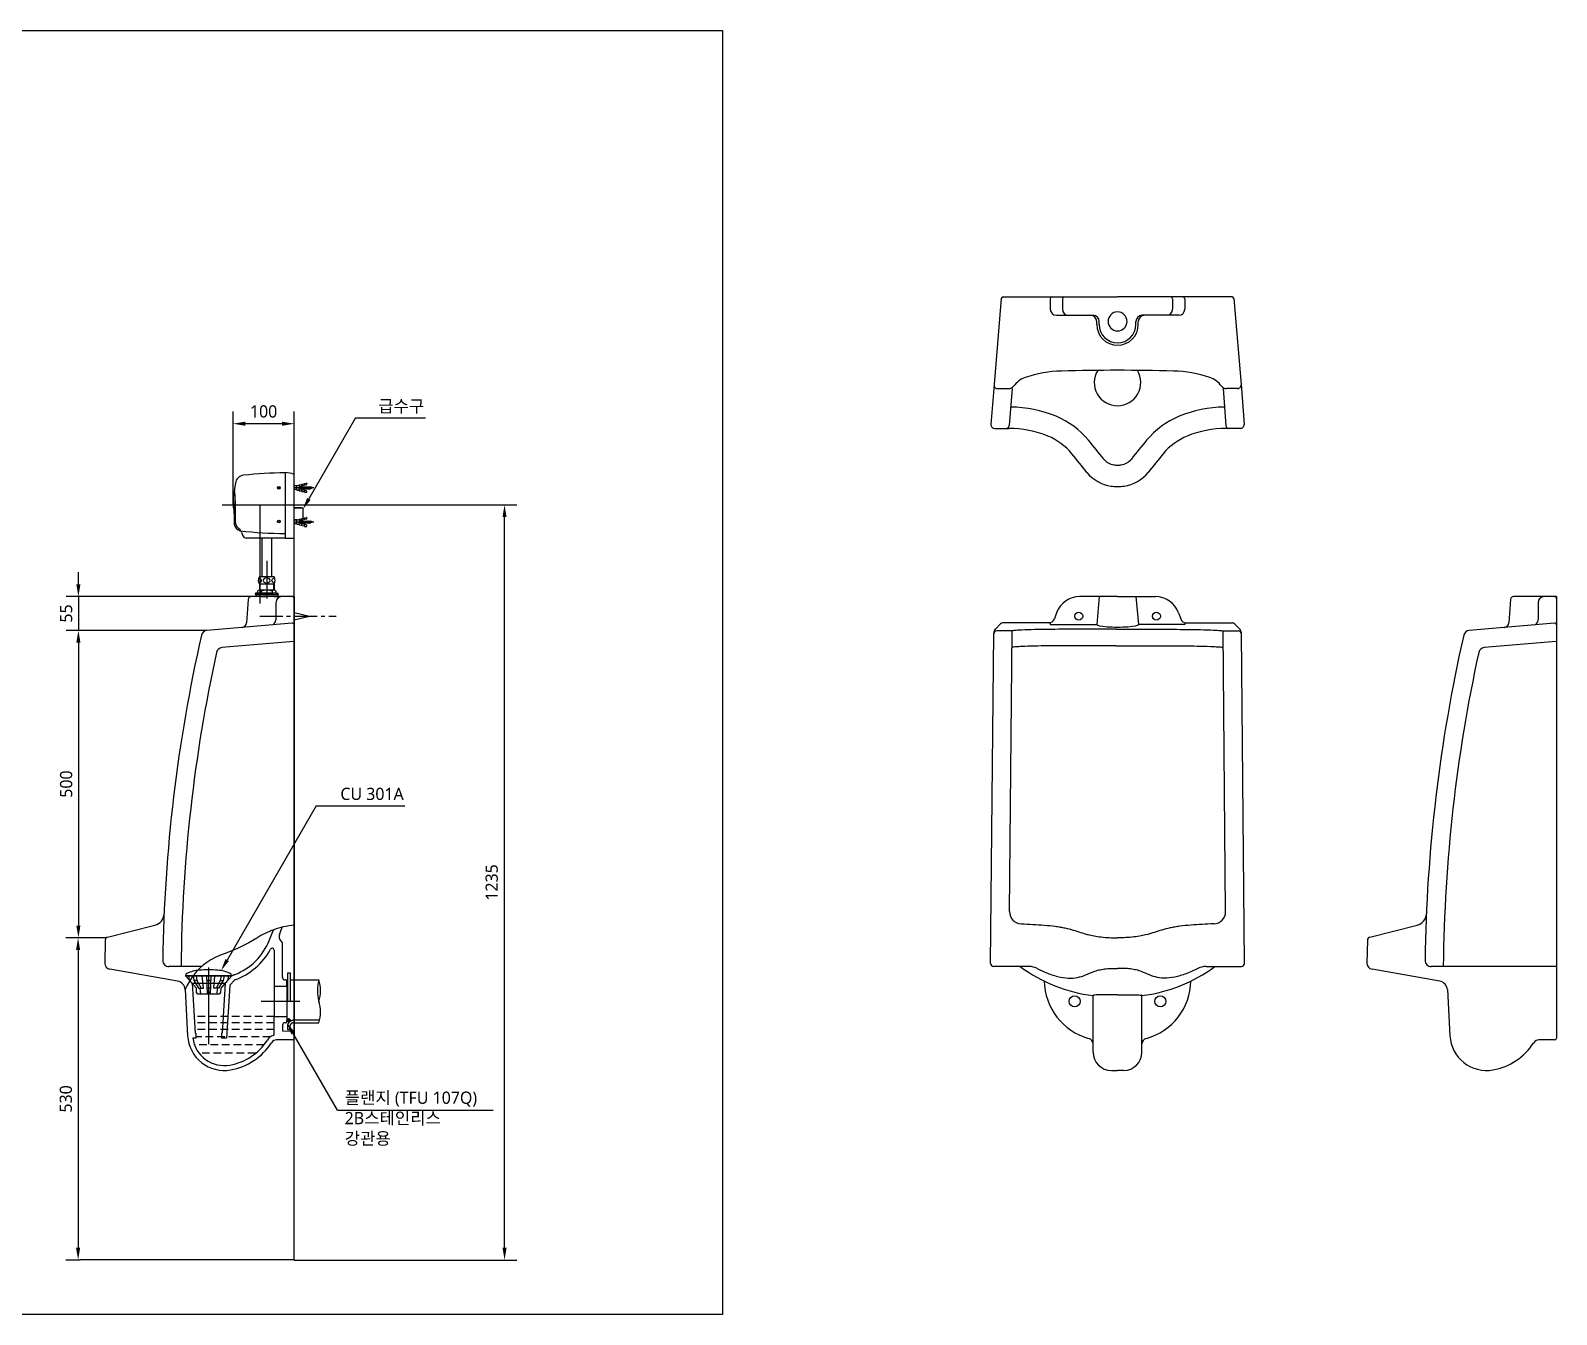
# Model space of a CAD drawing. Extents: x 3675 to 8139, y 70 to 2170.
# Drawn here: x 5644 to 8139, y 70 to 2170 of the extents above; entities that cross this region are included whole.
import ezdxf

# ---------------------------------------------------------------- set-up
doc = ezdxf.new("R2010")
doc.units = 0
doc.header["$LTSCALE"] = 500
doc.header["$MEASUREMENT"] = 0
for name, pattern in [('CENTER', [2, 1.25, -0.25, 0.25, -0.25]), ('CENTER2', [1.125, 0.75, -0.125, 0.125, -0.125]), ('HIDDEN', [0.375, 0.25, -0.125]), ('PHANTOM', [2.5, 1.25, -0.25, 0.25, -0.25, 0.25, -0.25])]:
    doc.linetypes.add(name, pattern=pattern)
doc.layers.get('0').update_dxf_attribs({"linetype": 'CONTINUOUS'})
doc.layers.get('DEFPOINTS').update_dxf_attribs({"linetype": 'CONTINUOUS'})
for name, color, linetype in [('1', 1, 'CONTINUOUS'), ('3', 3, 'CONTINUOUS'), ('4', 4, 'CONTINUOUS'), ('5', 5, 'CONTINUOUS'), ('6', 6, 'CONTINUOUS'), ('CENTER', 2, 'CENTER'), ('FAUCET', 4, 'CONTINUOUS')]:
    doc.layers.add(name, color=color, linetype=linetype)
doc.styles.get("Standard").update_dxf_attribs({"font": 'NanumGothic.ttf'})
doc.dimstyles.get("Standard").update_dxf_attribs({"dimtxt": 2.5, "dimasz": 2, "dimexe": 2, "dimexo": 1, "dimgap": 2, "dimtad": 1, "dimdec": 0, "dimlfac": 10, "dimrnd": 1, "dimzin": 0, "dimdsep": 46, "dimtxsty": 'Standard', "dimcen": 0, "dimclrt": 2, "dimadec": 0, "dimazin": 0, "dimtfac": 1, "dimtdec": 0, "dimtofl": 0, "dimtmove": 0, "dimatfit": 3, "dimfxl": 0, "dimtolj": 1, "dimtzin": 0, "dimarcsym": 0})

# ---------------------------------------------------------------- blocks, each defined once
blk = doc.blocks.new('*X0')
at = {"color": 0}
for p, q in [((293.01, 215.85), (293.58, 215.85)), ((293.04, 215.7), (293.55, 215.7)), ((293.07, 216), (293.52, 216)), ((293.22, 215.55), (293.37, 215.55))]:
    blk.add_line(p, q, dxfattribs=at)
blk = doc.blocks.new('*D5')
at = {"layer": '1', "color": 3, "lineweight": -2}
for p, q in [((6096.8, 1393.9), (6438.6, 1393.9)), ((6418.6, 178.9), (6418.6, 1373.9)), ((6074.7, 158.9), (6438.6, 158.9))]:
    blk.add_line(p, q, dxfattribs=at)
at = {"layer": '1', "color": 3}
for points in [[(6415.3, 1373.9), (6422, 1373.9), (6418.6, 1393.9)], [(6415.3, 178.9), (6422, 178.9), (6418.6, 158.9)]]:
    blk.add_solid(points, dxfattribs=at)
at = {"layer": 'DEFPOINTS', "color": 0}
for p in [(6096.8, 1393.9), (6418.6, 1393.9), (6074.7, 158.9)]:
    blk.add_point(p, dxfattribs=at)
at = {"layer": '1', "color": 2, "insert": (6397.7, 776.4), "char_height": 20, "attachment_point": 5, "rotation": 90}
blk.add_mtext('\\A1;1235', dxfattribs=at)
blk = doc.blocks.new('*D6')
at = {"layer": '1', "color": 3, "lineweight": -2}
for p, q in [((5974.8, 1393.9), (5974.8, 1546.7)), ((6054.7, 1526.7), (5994.8, 1526.7)), ((6074.7, 1493.9), (6074.7, 1546.7))]:
    blk.add_line(p, q, dxfattribs=at)
at = {"layer": '1', "color": 3}
for points in [[(5994.8, 1530), (5994.8, 1523.3), (5974.8, 1526.7)], [(6054.7, 1530), (6054.7, 1523.3), (6074.7, 1526.7)]]:
    blk.add_solid(points, dxfattribs=at)
at = {"layer": 'DEFPOINTS', "color": 0}
for p in [(5974.8, 1526.7), (6074.7, 1493.9), (5974.8, 1393.9)]:
    blk.add_point(p, dxfattribs=at)
at = {"layer": '1', "color": 2, "insert": (6024.7, 1546.7), "char_height": 20, "attachment_point": 5}
blk.add_mtext('\\A1;100', dxfattribs=at)
blk = doc.blocks.new('*D20')
at = {"layer": '1', "color": 3, "lineweight": -2}
for p, q in [((5721.9, 1263.9), (5721.9, 1283.9)), ((6004.4, 1243.9), (5701.9, 1243.9)), ((5721.9, 1243.9), (5721.9, 1188.6)), ((5932, 1188.6), (5701.9, 1188.6)), ((5721.9, 1168.6), (5721.9, 1148.6))]:
    blk.add_line(p, q, dxfattribs=at)
at = {"layer": '1', "color": 3}
for points in [[(5718.5, 1263.9), (5725.2, 1263.9), (5721.9, 1243.9)], [(5718.5, 1168.6), (5725.2, 1168.6), (5721.9, 1188.6)]]:
    blk.add_solid(points, dxfattribs=at)
at = {"layer": 'DEFPOINTS', "color": 0}
for p in [(6004.4, 1243.9), (5721.9, 1188.6), (5932, 1188.6)]:
    blk.add_point(p, dxfattribs=at)
at = {"layer": '1', "color": 2, "insert": (5701.9, 1216.3), "char_height": 20, "attachment_point": 5, "rotation": 90}
blk.add_mtext('\\A1;55', dxfattribs=at)
blk = doc.blocks.new('*D21')
at = {"layer": '1', "color": 3, "lineweight": -2}
for p, q in [((5932, 1188.6), (5701.9, 1188.6)), ((5721.9, 1168.6), (5721.9, 705.9)), ((5767.9, 685.9), (5701.9, 685.9))]:
    blk.add_line(p, q, dxfattribs=at)
at = {"layer": '1', "color": 3}
for points in [[(5718.5, 1168.6), (5725.2, 1168.6), (5721.9, 1188.6)], [(5718.5, 705.9), (5725.2, 705.9), (5721.9, 685.9)]]:
    blk.add_solid(points, dxfattribs=at)
at = {"layer": 'DEFPOINTS', "color": 0}
for p in [(5932, 1188.6), (5721.9, 685.9), (5767.9, 685.9)]:
    blk.add_point(p, dxfattribs=at)
at = {"layer": '1', "color": 2, "insert": (5701.9, 937.3), "char_height": 20, "attachment_point": 5, "rotation": 90}
blk.add_mtext('\\A1;500', dxfattribs=at)
blk = doc.blocks.new('*D22')
at = {"layer": '1', "color": 3, "lineweight": -2}
for p, q in [((5721.9, 685.9), (5701.4, 685.9)), ((5721.4, 665.9), (5721.4, 178.9)), ((5724.7, 158.9), (5701.4, 158.9))]:
    blk.add_line(p, q, dxfattribs=at)
at = {"layer": '1', "color": 3}
for points in [[(5718, 665.9), (5724.7, 665.9), (5721.4, 685.9)], [(5718, 178.9), (5724.7, 178.9), (5721.4, 158.9)]]:
    blk.add_solid(points, dxfattribs=at)
at = {"layer": 'DEFPOINTS', "color": 0}
for p in [(5721.9, 685.9), (5721.4, 158.9), (5724.7, 158.9)]:
    blk.add_point(p, dxfattribs=at)
at = {"layer": '1', "color": 2, "insert": (5701.4, 422.4), "char_height": 20, "attachment_point": 5, "rotation": 90}
blk.add_mtext('\\A1;530', dxfattribs=at)

msp = doc.modelspace()

# ---------------------------------------------------------------- linework, layer by layer
at = {"color": 7, "linetype": 'CENTER2', "ltscale": 0.1}
msp.add_line((6018.59206, 1211.93865), (6143.56324, 1211.93865), dxfattribs=at)
for p, q in [((6074.71935, 1218.01826), (6099.50853, 1211.93865)), ((6074.71935, 1205.85904), (6099.50853, 1211.93865)), ((6068.71935, 616.93865), (6115.24932, 616.93865))]:
    msp.add_line(p, q)
at = {"linetype": 'HIDDEN', "ltscale": 0.1}
for p, q in [((6041.71935, 556.93865), (5911.06545, 556.93865)), ((6041.71935, 546.93865), (5911.61823, 546.93865)), ((6041.71935, 535.93865), (5912.35182, 535.93865)), ((6036.09119, 523.93865), (5913.71935, 523.93865)), ((6025.35669, 510.93865), (5911.61823, 510.93865)), ((6011.48056, 496.93865), (5919.41567, 496.93865))]:
    msp.add_line(p, q, dxfattribs=at)
at = {"color": 2}
for points in [[(6074.71935, 1243.93865), (6074.71935, 682.46414)], [(8138.53544, 1243.93865), (8138.53544, 682.46414)]]:
    msp.add_lwpolyline(points, dxfattribs=at)
msp.add_lwpolyline([(6041.45049, 699.10357, 0.0580185839), (6013.49924, 685.35111, -0.0639456749), (5960.15293, 659.88194, 0.1514965591), (5909.51021, 623.84839)], format="xyb")
at = {"linetype": 'PHANTOM'}
msp.add_lwpolyline([(6068.71935, 581.93865), (6068.71935, 627.93865), (6063.71935, 627.93865), (6063.71935, 581.93865)], dxfattribs=at)
at = {"linetype": 'HIDDEN'}
msp.add_lwpolyline([(6116.27391, 550.93865), (6073.71935, 550.93865, 0.4142135624), (6063.71935, 540.93865), (6063.71935, 535.93865), (6067.71935, 535.93865), (6067.71935, 540.93865, -0.4142135624), (6073.71935, 546.93865), (6115.24932, 546.93865)], format="xyb", dxfattribs=at)
msp.add_circle((6065.54842, 550.82044), 2.84575)
for centre, radius, start, end in [((6086.53425, 572.19185), 134.68159, 102.63137945, 109.55692943), ((6086.53425, 572.19185), 134.68159, 95.03272001, 102.63137945), ((5992.92948, 560.21247), 104.92047, 142.6620043, 157.08816365), ((6175.24932, 599.43865), 62.5, 163.73979529, 196.26020471), ((6055.24932, 599.43865), 62.5, 343.73979529, 16.26020471), ((6055.24932, 564.43865), 62.5, 343.73979529, 16.26020471)]:
    msp.add_arc(centre, radius, start, end)
at = {"layer": '1', "color": 3}
for p, q in [((6175.14899, 1536.13917), (6098.71935, 1403.75916)), ((6175.14899, 1536.13917), (6289.36188, 1536.13917)), ((6110.87311, 901.94964), (5965.1452, 649.54149)), ((6110.87311, 901.94964), (6255.73766, 901.94964)), ((6145.40071, 404.01432), (6072.88331, 529.61814)), ((6145.40071, 404.01432), (6346.9952, 404.01432)), ((6145.40071, 404.01432), (6400.25363, 404.01432))]:
    msp.add_line(p, q, dxfattribs=at)
at = {"layer": '1'}
for p, q in [((6074.71935, 158.93865), (6074.71935, 1493.93865)), ((6018.71935, 1319.71004), (6018.71935, 1232.44886)), ((5934.71935, 634.13878), (5934.71935, 511.73878)), ((6083.71935, 581.93865), (6020.71935, 581.93865)), ((6074.71935, 158.93865), (5724.71935, 158.93865))]:
    msp.add_line(p, q, dxfattribs=at)
at = {"layer": '1', "color": 2, "linetype": 'CENTER'}
msp.add_line((5934.71935, 637.43878), (5934.71935, 589.43878), dxfattribs=at)
at = {"layer": '1', "color": 7}
for centre, radius, start, end in [((5988.95746, 1201.53607), 8, 274.95325748, 356.29584079), ((6036.71935, 1205.67543), 8, 274.95325748, 0), ((7308.24299, 1210.93878), 10, 270, 340.01689348), ((7533.52427, 1210.93878), 10, 199.98310652, 270), ((8052.77354, 1201.53607), 8, 274.95325748, 356.29584079), ((8100.53544, 1205.67543), 8, 274.95325748, 0), ((7413.26188, 844.85283), 255.66091, 233.650747, 262.7148628), ((7428.49371, 844.85233), 255.66091, 277.28136978, 306.34944235)]:
    msp.add_arc(centre, radius, start, end, dxfattribs=at)
at = {"layer": '1', "color": 3}
for points in [[(6095.8326, 1405.42583), (6101.60611, 1402.09249), (6088.71935, 1386.43865)], [(5962.25845, 651.20816), (5968.03195, 647.87482), (5955.1452, 632.22098)], [(6069.99655, 527.95148), (6075.77006, 531.28481), (6062.88331, 546.93865)]]:
    msp.add_solid(points, dxfattribs=at)
at = {"layer": '3', "color": 7}
for p, q in [((7230.62666, 1731.28834), (7218.3559, 1584.03921)), ((7233.6163, 1734.03921), (7420.8559, 1734.03921)), ((7310.8559, 1731.03921), (7310.8559, 1714.03921)), ((7330.8559, 1731.03921), (7330.8559, 1714.03921)), ((7608.0955, 1734.03921), (7420.8559, 1734.03921)), ((7510.8559, 1731.03921), (7510.8559, 1714.03921)), ((7530.8559, 1731.03921), (7530.8559, 1714.03921)), ((7611.08514, 1731.28834), (7623.3559, 1584.03921)), ((7320.8559, 1704.03921), (7380.8559, 1704.03921)), ((7520.8559, 1704.03921), (7460.8559, 1704.03921)), ((7386.8559, 1689.03921), (7386.8559, 1694.03921)), ((7390.8559, 1689.03921), (7390.8559, 1694.03921)), ((7450.8559, 1689.03921), (7450.8559, 1694.03921)), ((7454.8559, 1689.03921), (7454.8559, 1694.03921)), ((7218.3559, 1584.03921), (7213.85283, 1525.49939)), ((7224.87669, 1584.03921), (7242.89034, 1584.03921)), ((7248.3559, 1584.03921), (7243.71101, 1523.65573)), ((7593.3559, 1584.03921), (7598.00078, 1523.65573)), ((7616.8351, 1584.03921), (7598.82146, 1584.03921)), ((7623.3559, 1584.03921), (7627.85896, 1525.49939)), ((7219.83516, 1519.03921), (7243.3559, 1519.03921)), ((7621.87663, 1519.03921), (7598.3559, 1519.03921)), ((5999.41657, 1239.2618), (5996.94074, 1201.01923)), ((6074.71935, 1243.93878), (6004.40612, 1243.93878)), ((6044.71935, 1233.93878), (6044.71935, 1205.67543)), ((6074.71935, 1243.93878), (6074.71935, 521.93878)), ((7420.88363, 1243.93878), (7358.90072, 1243.93878)), ((7390.88363, 1243.93878), (7386.88363, 1198.36196)), ((7420.88363, 1243.93878), (7482.86654, 1243.93878)), ((7450.88363, 1243.93878), (7454.88363, 1198.36196)), ((8063.23265, 1239.2618), (8060.75683, 1201.01923)), ((8138.53544, 1243.93878), (8068.22221, 1243.93878)), ((8108.53544, 1233.93878), (8108.53544, 1205.67543)), ((8138.53544, 1243.93878), (8138.53544, 521.93878)), ((6071.46033, 1200.65633), (5931.98862, 1188.56878)), ((7221.13842, 1190.80375), (7229.40819, 1199.40432)), ((7310.88363, 1200.93878), (7233.01236, 1200.93878)), ((7310.88363, 1200.93878), (7310.88363, 1198.36196)), ((7310.88363, 1198.36196), (7386.88363, 1198.36196)), ((7321.30898, 1217.6085), (7317.64093, 1207.52134)), ((7530.88363, 1198.36196), (7454.88363, 1198.36196)), ((7520.45828, 1217.6085), (7524.12633, 1207.52134)), ((7530.88363, 1200.93878), (7608.7549, 1200.93878)), ((7530.88363, 1200.93878), (7530.88363, 1198.36196)), ((7620.62831, 1190.80431), (7612.35907, 1199.40432)), ((8135.27641, 1200.65633), (7995.80471, 1188.56878)), ((7213.40168, 643.93865), (7218.34717, 1183.96424)), ((7248.38356, 1187.93878), (7223.33848, 1187.93878)), ((7244.16892, 728.64239), (7248.38356, 1187.93878)), ((7418.34063, 1190.5903), (7423.42663, 1190.5903)), ((7593.38356, 1187.93878), (7618.42865, 1187.93878)), ((7597.54222, 728.82353), (7593.38356, 1187.93878)), ((7628.3111, 643.93865), (7623.41957, 1183.9638)), ((6074.05062, 1170.76836), (5956.51777, 1160.58218)), ((7418.34063, 1163.63152), (7423.42663, 1163.63152)), ((8137.8667, 1170.76836), (8020.33385, 1160.58218)), ((5769.41368, 686.87515), (5846.8951, 706.51373)), ((7833.22977, 686.87515), (7910.71119, 706.51373)), ((5765.64315, 682.12839), (5764.88668, 644.30524)), ((7829.45923, 682.12839), (7828.70277, 644.30524)), ((5883.90574, 614.99768), (5773.15819, 634.45607)), ((5923.5719, 638.93878), (5869.83329, 638.93878)), ((7275.92471, 638.93865), (7218.40189, 638.93865)), ((7565.78807, 638.93865), (7623.3109, 638.93865)), ((7947.72183, 614.99768), (7836.97427, 634.45607)), ((8138.53544, 638.93878), (7933.64938, 638.93878)), ((5896.28671, 601.0595), (5900.49663, 525.59669)), ((7960.10279, 601.0595), (7964.31271, 525.59669)), ((7380.85639, 498.93865), (7380.89399, 591.65359)), ((7460.85639, 498.93865), (7460.83407, 591.65359)), ((6071.71935, 518.93878), (6046.04107, 518.93878)), ((8135.53544, 518.93878), (8109.85716, 518.93878)), ((7410.85639, 468.93865), (7420.85639, 468.93865)), ((7430.85639, 468.93865), (7420.85639, 468.93865))]:
    msp.add_line(p, q, dxfattribs=at)
at = {"layer": '3'}
for p, q in [((6052.19501, 681.60079), (6055.71935, 676.93865)), ((5972.71935, 623.93865), (5961.71935, 611.56365)), ((5896.28671, 601.0595), (5900.49663, 525.59669)), ((5907.71935, 611.56378), (5961.71935, 611.56378)), ((5907.71935, 611.56365), (5912.71935, 529.93865)), ((5961.71935, 611.56365), (5956.71935, 529.93865)), ((5969.4931, 607.62519), (5964.2443, 521.93865)), ((5976.96373, 616.67198), (5969.99454, 608.83164)), ((7960.10279, 601.0595), (7964.31271, 525.59669)), ((5913.71935, 529.93865), (5912.71935, 529.93865)), ((5913.71935, 529.93865), (5913.71935, 521.93865)), ((5956.71935, 529.93865), (5955.71935, 529.93865)), ((5955.71935, 529.93865), (5955.71935, 521.93865)), ((5913.71935, 521.93865), (5908.87678, 521.93865)), ((5964.2443, 521.93865), (5955.71935, 521.93865))]:
    msp.add_line(p, q, dxfattribs=at)
at = {"layer": '3', "color": 3}
for p, q in [((6055.71935, 620.93865), (6055.71935, 676.93865)), ((6041.71935, 665.8058), (6041.71935, 606.93865)), ((6041.71935, 606.93865), (6041.71935, 556.93865)), ((6041.71935, 606.93865), (6062.71935, 606.93865)), ((6060.71935, 616.93865), (6059.71935, 616.93865)), ((6062.71935, 606.93865), (6062.71935, 614.93865)), ((6062.71935, 606.93865), (6062.71935, 556.93865)), ((6041.71935, 556.93865), (6062.71935, 556.93865)), ((6041.71935, 527.91327), (6041.71935, 556.93865)), ((6062.71935, 556.93865), (6062.71935, 548.93865)), ((6055.71935, 542.93865), (6055.71935, 533.93865)), ((6055.71935, 533.93865), (6074.71935, 532.93865)), ((6060.71935, 546.93865), (6059.71935, 546.93865))]:
    msp.add_line(p, q, dxfattribs=at)
at = {"layer": '3', "color": 2}
for p, q in [((5896.71935, 623.93878), (5907.71935, 611.56378)), ((5972.71935, 623.93878), (5896.71935, 623.93878)), ((5931.21935, 623.93878), (5932.21935, 593.43878)), ((5938.21935, 623.93878), (5937.21935, 593.43878)), ((5915.69139, 615.93878), (5910.88269, 615.93878)), ((5920.21935, 603.43878), (5921.71935, 593.43878)), ((5937.95706, 615.93878), (5931.48165, 615.93878)), ((5937.54722, 603.43878), (5931.89149, 603.43878)), ((5949.21935, 603.43878), (5947.71935, 593.43878)), ((5953.74732, 615.93878), (5958.55602, 615.93878)), ((5937.31772, 596.43878), (5932.12099, 596.43878))]:
    msp.add_line(p, q, dxfattribs=at)
msp.add_lwpolyline([(5934.71935, 633.43878, 0.0188326119), (5919.66929, 632.87171, 0.0884699344), (5899.26577, 627.62266, 0.2936581752), (5897.21935, 624.43878), (5897.21935, 623.93878), (5934.71935, 623.93878), (5972.21935, 623.93878), (5972.21935, 624.43878, 0.2936581752), (5970.17294, 627.62266, 0.0884699344), (5949.76942, 632.87171, 0.0188326119)], format="xyb", close=True, dxfattribs=at)
for points in [[(5967.21935, 623.93878), (5965.71935, 615.93878), (5954.71935, 603.43878), (5954.21935, 596.43878), (5952.21935, 593.43878), (5934.71935, 593.43878), (5917.21935, 593.43878), (5915.21935, 596.43878), (5914.71935, 603.43878), (5903.71935, 615.93878), (5902.21935, 623.93878)], [(5909.39716, 623.93878), (5910.88269, 615.93878), (5918.3182, 603.43878), (5926.21935, 603.43878), (5924.21935, 623.93878)], [(5914.34691, 623.93878), (5915.69139, 615.93878), (5922.42089, 603.43878)], [(5960.04155, 623.93878), (5958.55602, 615.93878), (5951.12051, 603.43878), (5943.21935, 603.43878), (5945.21935, 623.93878)], [(5955.0918, 623.93878), (5953.74732, 615.93878), (5947.01782, 603.43878)]]:
    msp.add_lwpolyline(points, dxfattribs=at)
at = {"layer": '3', "color": 7}
for centre, radius in [((7357.38363, 1211.93878), 6.5), ((7484.38363, 1211.93878), 6.5), ((7350.8559, 581.93865), 9), ((7490.85822, 581.93865), 9)]:
    msp.add_circle(centre, radius, dxfattribs=at)
for centre, radius, start, end in [((7233.6163, 1731.03921), 3, 90, 175.23635831), ((7313.8559, 1731.03921), 3, 90, 180), ((7333.8559, 1731.03921), 3, 90, 180), ((7507.8559, 1731.03921), 3, 0, 90), ((7527.8559, 1731.03921), 3, 0, 90), ((7608.0955, 1731.03921), 3, 4.76364169, 90), ((7320.8559, 1714.03921), 10, 180, 270), ((7340.8559, 1714.03921), 10, 180, 270), ((7376.8559, 1694.03921), 10, 0, 90), ((7380.8559, 1694.03921), 10, 0, 90), ((7420.8559, 1694.03921), 15.5, 90, 270), ((7420.8559, 1694.03921), 15.5, 270, 90), ((7460.8559, 1694.03921), 10, 90, 180), ((7464.8559, 1694.03921), 10, 90, 180), ((7500.8559, 1714.03921), 10, 270, 0), ((7520.8559, 1714.03921), 10, 270, 0), ((7420.8559, 1689.03921), 34, 180, 270), ((7420.8559, 1689.03921), 30, 180, 270), ((7420.8559, 1689.03921), 30, 270, 0), ((7420.8559, 1689.03921), 34, 270, 0), ((7282.74543, 1565.03969), 39.28895, 108.78155086, 143.95946807), ((7334.48809, 1412.88602), 200, 91.52993965, 108.78155086), ((7420.8559, -1820.79341), 3434.83261, 90, 91.52993965), ((7420.8559, -1820.79341), 3434.83261, 88.47006035, 90), ((7507.2237, 1412.88602), 200, 71.21844914, 88.47006035), ((7558.96637, 1565.03969), 39.28895, 36.04053193, 71.21844914), ((7224.87669, 1590.03921), 6, 175.23635831, 270), ((7242.89034, 1594.03921), 10, 270, 323.95946807), ((7598.82146, 1594.03921), 10, 216.04053193, 270), ((7242.93514, 1350.23817), 203.80157, 67.69751528, 89.12527703), ((7598.77665, 1350.23817), 203.80157, 90.87472297, 112.30248472), ((7219.83516, 1525.03921), 6, 175.60129465, 270), ((7238.72574, 1524.03921), 5, 270, 355.60129465), ((7269.04508, 1413.89291), 135, 39.46657014, 67.69751528), ((7572.66671, 1413.89291), 135, 112.30248472, 140.53342986), ((7621.87663, 1525.03921), 6, 270, 4.39870535), ((7242.93514, 1350.23817), 168.80157, 67.69751528, 89.85718433), ((7269.04508, 1413.89291), 100, 39.46657014, 67.69751528), ((5223.22808, -270.54466), 2785.0372, 38.65206739, 39.46657014), ((9618.48371, -270.54466), 2785.0372, 140.53342986, 141.34793261), ((7572.66671, 1413.89291), 100, 112.30248472, 140.53342986), ((7598.77665, 1350.23817), 168.80157, 90.14281567, 112.30248472), ((5223.22808, -270.54466), 2750.0372, 38.65206739, 39.46657014), ((9618.48371, -270.54466), 2750.0372, 140.53342986, 141.34793261), ((7418.51658, 1485.19978), 61, 218.65206739, 262.14689876), ((7418.51658, 1485.19978), 26, 218.65206739, 262.14689876), ((7420.8559, 1502.16031), 43.1211, 262.14689876, 270), ((7420.8559, 1502.16031), 43.1211, 270, 277.85310124), ((7423.19522, 1485.19978), 26, 277.85310124, 321.34793261), ((7423.19522, 1485.19978), 61, 277.85310124, 321.34793261), ((7420.8559, 1502.16031), 78.1211, 262.14689876, 270), ((7420.8559, 1502.16031), 78.1211, 270, 277.85310124), ((6004.40612, 1238.93878), 5, 90, 176.29584079), ((6054.71935, 1233.93878), 10, 90, 180), ((6071.71935, 1240.93878), 3, 0, 90), ((7358.90072, 1203.93878), 40, 90, 160.01689348), ((7482.86654, 1203.93878), 40, 19.98310652, 90), ((8068.22221, 1238.93878), 5, 90, 176.29584079), ((8118.53544, 1233.93878), 10, 90, 180), ((8135.53544, 1240.93878), 3, 0, 90), ((6071.71935, 1197.66753), 3, 0, 94.95325748), ((7233.01236, 1195.93878), 5, 90, 136.12330271), ((7608.7549, 1195.93878), 5, 43.87669729, 90), ((8135.53544, 1197.66753), 3, 0, 94.95325748), ((8413.10178, 614.92835), 2553.49588, 167.19634994, 179.23386263), ((5932.85205, 1178.60612), 10, 94.95325748, 167.26730122), ((7223.33848, 1182.93878), 5, 90, 179.48103068), ((7228.34675, 1183.87266), 10, 136.12330271, 179.47530731), ((7618.42865, 1182.93878), 5, 0.51896932, 90), ((7613.41998, 1183.87322), 10, 0.51896932, 43.87669729), ((10476.91787, 614.92835), 2553.49588, 167.19634994, 179.23386263), ((7996.66814, 1178.60612), 10, 94.95325748, 167.26730122), ((8412.41487, 614.87858), 2522.80892, 167.6900992, 179.45355805), ((5957.3812, 1150.61953), 10, 94.95325748, 167.76076487), ((10476.23096, 614.87858), 2522.80892, 167.6900992, 179.45355805), ((8021.19728, 1150.61953), 10, 94.95325748, 167.76076487), ((5841.98125, 725.90068), 20, 284.222772, 357.55164287), ((7264.16975, 728.64238), 20, 179.48103068, 268.49166745), ((7577.54304, 728.64238), 20, 271.50833255, 0.51896932), ((7905.79733, 725.90068), 20, 284.222772, 357.55164287), ((5770.64215, 682.02841), 5, 104.222772, 178.85423716), ((7834.45823, 682.02841), 5, 104.222772, 178.85423716), ((5869.83329, 648.93878), 10, 179.23833701, 270), ((7933.64938, 648.93878), 10, 179.23833701, 270), ((5774.88868, 644.3052), 10, 178.85423716, 260.03482003), ((7218.40189, 643.93865), 5, 179.48103068, 270), ((7275.92471, 608.93865), 30, 62.74331268, 90), ((7565.78807, 608.93865), 30, 90, 117.25668732), ((7623.3109, 643.93865), 5, 270, 0.51896932), ((7838.70477, 644.3052), 10, 178.85423716, 260.03482003), ((5881.31, 600.22398), 15, 3.19310737, 80.03482003), ((7400.82951, 617.54588), 99.99997, 181.3281033, 254.1876595), ((7440.88228, 617.54588), 99.99997, 285.8123405, 358.65917963), ((7945.12608, 600.22398), 15, 3.19310737, 80.03482003), ((5960.40348, 528.93878), 60, 183.19310737, 280.00748727), ((8024.21956, 528.93878), 60, 183.19310737, 280.00748727), ((5953.4524, 568.33018), 100, 280.00748727, 327.32168187), ((6046.04107, 508.93878), 10, 90, 147.32168187), ((6071.71935, 521.93878), 3, 270, 0), ((7370.8559, 511.70839), 10, 0, 74.1876595), ((7470.8559, 511.70839), 10, 105.8123405, 180), ((8017.26849, 568.33018), 100, 280.00748727, 327.32168187), ((8109.85716, 508.93878), 10, 90, 147.32168187), ((8135.53544, 521.93878), 3, 270, 0), ((7410.85639, 498.93865), 30, 180, 270), ((7430.85639, 498.93865), 30, 270, 0)]:
    msp.add_arc(centre, radius, start, end, dxfattribs=at)
at = {"layer": '3'}
for centre, radius, start, end in [((7420.8559, 1594.03921), 38, 148.51380642, 270), ((7420.8559, 1594.03921), 38, 270, 31.48619358), ((7616.8351, 1590.03921), 6, 270, 4.76364169), ((7602.98605, 1524.03921), 5, 184.39870535, 270), ((5804.71935, 781.05414), 250, 335.49789153, 340.81050903), ((5804.71935, 781.05414), 262, 339.91175802, 342.68897065), ((6060.17217, 687.63112), 10, 159.91175802, 217.08747366), ((6038.71935, 665.8058), 3, 0, 151.45610988), ((5981.35967, 611.08101), 15, 110.43329254, 138.36646066), ((5971.48935, 607.50291), 2, 138.36646066, 176.49468438), ((5978.45855, 615.34325), 2, 109.79231598, 138.36646066), ((5960.40348, 528.93865), 52, 187.73638004, 280.00748727)]:
    msp.add_arc(centre, radius, start, end, dxfattribs=at)
at = {"layer": '3', "color": 3}
for centre, radius, start, end in [((5941.21126, 718.84513), 100, 288.36570288, 335.49789153), ((5941.21126, 718.84513), 108, 289.79231598, 331.45610988), ((6059.71935, 620.93865), 4, 180, 270), ((6060.71935, 614.93865), 2, 0, 90), ((6060.71935, 548.93865), 2, 270, 360), ((6046.04107, 508.93865), 18, 108.42636885, 147.32168187), ((6039.71935, 527.91327), 2, 288.42636885, 0), ((6059.71935, 542.93865), 4, 90, 180), ((5953.4524, 568.33005), 92, 280.00748727, 327.32168187)]:
    msp.add_arc(centre, radius, start, end, dxfattribs=at)
at = {"layer": '3', "color": 7}
msp.add_ellipse((7420.88363, 1198.36196), major_axis=(-34, 0), ratio=0.1255940521, start_param=0, end_param=3.1415926536, dxfattribs=at)
for points, knots in [([(7418.34057, 1190.5903), (7403.88387, 1190.59035), (7389.42715, 1190.59063), (7359.89897, 1190.56328), (7344.82094, 1190.53651), (7322.27787, 1190.41623), (7314.77485, 1190.36257), (7299.81334, 1190.20196), (7292.36773, 1190.09614), (7277.77893, 1189.77971), (7270.63152, 1189.56887), (7260.97445, 1189.09532), (7257.87335, 1188.90562), (7252.48966, 1188.46633), (7250.20605, 1188.21848), (7248.38356, 1187.93878)], [0.01023453196, 0.01023453196, 0.01023453196, 0.01023453196, 0.25, 0.25, 0.5, 0.5, 0.625, 0.625, 0.75, 0.75, 0.875, 0.875, 0.9375, 0.9375, 1, 1, 1, 1]), ([(7423.42656, 1190.5903), (7437.88326, 1190.59035), (7452.33998, 1190.59063), (7481.86816, 1190.56328), (7496.94619, 1190.53651), (7519.48926, 1190.41623), (7526.99228, 1190.36257), (7541.95378, 1190.20196), (7549.39939, 1190.09614), (7563.9882, 1189.77971), (7571.13561, 1189.56887), (7580.79268, 1189.09532), (7583.89377, 1188.90562), (7589.27747, 1188.46633), (7591.56107, 1188.21848), (7593.38356, 1187.93878)], [0.01023453196, 0.01023453196, 0.01023453196, 0.01023453196, 0.25, 0.25, 0.5, 0.5, 0.625, 0.625, 0.75, 0.75, 0.875, 0.875, 0.9375, 0.9375, 1, 1, 1, 1]), ([(7418.34057, 1163.63152), (7403.88387, 1163.63157), (7389.42715, 1163.63185), (7359.89897, 1163.6045), (7344.82094, 1163.57773), (7322.27787, 1163.45745), (7314.77485, 1163.40379), (7299.81334, 1163.24318), (7292.36773, 1163.13736), (7277.77893, 1162.82093), (7270.63152, 1162.61009), (7260.97445, 1162.13654), (7257.87335, 1161.94684), (7252.48966, 1161.50755), (7250.20605, 1161.2597), (7248.38356, 1160.98)], [0.01023453196, 0.01023453196, 0.01023453196, 0.01023453196, 0.25, 0.25, 0.5, 0.5, 0.625, 0.625, 0.75, 0.75, 0.875, 0.875, 0.9375, 0.9375, 1, 1, 1, 1]), ([(7423.42656, 1163.63152), (7437.88326, 1163.63157), (7452.33998, 1163.63185), (7481.86816, 1163.6045), (7496.94619, 1163.57773), (7519.48926, 1163.45745), (7526.99228, 1163.40379), (7541.95378, 1163.24318), (7549.39939, 1163.13736), (7563.9882, 1162.82093), (7571.13561, 1162.61009), (7580.79268, 1162.13654), (7583.89377, 1161.94684), (7589.27747, 1161.50755), (7591.56107, 1161.2597), (7593.38356, 1160.98)], [0.01023453196, 0.01023453196, 0.01023453196, 0.01023453196, 0.25, 0.25, 0.5, 0.5, 0.625, 0.625, 0.75, 0.75, 0.875, 0.875, 0.9375, 0.9375, 1, 1, 1, 1]), ([(7263.6433, 708.64931), (7269.93378, 708.48368), (7276.2221, 708.23844), (7288.76392, 707.576), (7295.00262, 707.15324), (7307.17753, 706.1049), (7313.11745, 705.48182), (7321.69043, 704.3213), (7324.51096, 703.89175), (7329.89467, 702.96709), (7332.46155, 702.4737), (7339.82132, 700.90885), (7344.27505, 699.75311), (7352.65201, 697.30981), (7356.59061, 696.02553), (7364.41977, 693.44991), (7368.28689, 692.15192), (7372.61467, 690.95268)], [0.1287962891, 0.1287962891, 0.1287962891, 0.1287962891, 0.25, 0.25, 0.375, 0.375, 0.5, 0.5, 0.5625, 0.5625, 0.625, 0.625, 0.75, 0.75, 0.875, 0.875, 1, 1, 1, 1]), ([(7578.06948, 708.64931), (7571.77901, 708.48368), (7565.49068, 708.23844), (7552.94886, 707.576), (7546.71016, 707.15324), (7534.53526, 706.1049), (7528.59533, 705.48182), (7520.02235, 704.3213), (7517.20182, 703.89175), (7511.81811, 702.96709), (7509.25123, 702.4737), (7501.89146, 700.90885), (7497.43773, 699.75311), (7489.06077, 697.30981), (7485.12217, 696.02553), (7477.29301, 693.44991), (7473.42589, 692.15192), (7469.09812, 690.95268)], [0.1287962891, 0.1287962891, 0.1287962891, 0.1287962891, 0.25, 0.25, 0.375, 0.375, 0.5, 0.5, 0.5625, 0.5625, 0.625, 0.625, 0.75, 0.75, 0.875, 0.875, 1, 1, 1, 1]), ([(7372.61463, 691.23294), (7375.60274, 690.40492), (7378.81735, 689.62545), (7386.03815, 688.23618), (7389.96444, 687.65138), (7398.24808, 686.74887), (7402.69965, 686.42596), (7411.69984, 686.02403), (7416.257, 685.93864), (7420.85632, 685.93865)], [0, 0, 0, 0, 0.25, 0.25, 0.5, 0.5, 0.75, 0.75, 1, 1, 1, 1]), ([(7469.09815, 691.23294), (7466.11004, 690.40492), (7462.89544, 689.62545), (7455.67464, 688.23618), (7451.74834, 687.65138), (7443.4647, 686.74887), (7439.01313, 686.42596), (7430.01294, 686.02403), (7425.45578, 685.93864), (7420.85646, 685.93865)], [0, 0, 0, 0, 0.25, 0.25, 0.5, 0.5, 0.75, 0.75, 1, 1, 1, 1]), ([(7289.66404, 635.60756), (7295.83443, 632.42869), (7299.83539, 630.58575), (7307.00483, 627.66688), (7310.15816, 626.49597), (7316.47112, 624.39775), (7319.65082, 623.46626), (7328.94529, 621.14657), (7334.84298, 620.21954), (7345.94265, 619.68525), (7350.92852, 620.0915), (7360.11576, 621.95343), (7364.33766, 623.40702), (7372.68398, 626.90326), (7376.85573, 628.98417), (7384.40294, 631.70631), (7387.11914, 632.54351), (7393.13192, 633.95451), (7396.3502, 634.51264), (7403.03125, 635.31891), (7406.54519, 635.57601), (7413.66307, 635.88482), (7417.24962, 635.93864), (7420.85639, 635.93865)], [0.04497262671, 0.04497262671, 0.04497262671, 0.04497262671, 0.125, 0.125, 0.1875, 0.1875, 0.25, 0.25, 0.375, 0.375, 0.5, 0.5, 0.625, 0.625, 0.75, 0.75, 0.8125, 0.8125, 0.875, 0.875, 0.9375, 0.9375, 1, 1, 1, 1]), ([(7552.04874, 635.60756), (7545.87836, 632.42869), (7541.87739, 630.58575), (7534.70795, 627.66688), (7531.55463, 626.49597), (7525.24166, 624.39775), (7522.06197, 623.46626), (7512.76749, 621.14657), (7506.8698, 620.21954), (7495.77013, 619.68525), (7490.78427, 620.0915), (7481.59702, 621.95343), (7477.37512, 623.40702), (7469.0288, 626.90326), (7464.85705, 628.98417), (7457.30984, 631.70631), (7454.59364, 632.54351), (7448.58086, 633.95451), (7445.36258, 634.51264), (7438.68153, 635.31891), (7435.1676, 635.57601), (7428.04972, 635.88482), (7424.46316, 635.93864), (7420.85639, 635.93865)], [0.04497262671, 0.04497262671, 0.04497262671, 0.04497262671, 0.125, 0.125, 0.1875, 0.1875, 0.25, 0.25, 0.375, 0.375, 0.5, 0.5, 0.625, 0.625, 0.75, 0.75, 0.8125, 0.8125, 0.875, 0.875, 0.9375, 0.9375, 1, 1, 1, 1]), ([(7380.89399, 591.65359), (7380.92989, 591.68369), (7380.99802, 591.71804), (7381.20634, 591.79856), (7381.35258, 591.84557), (7381.71944, 591.94965), (7381.94081, 592.00686), (7382.19835, 592.06881)], [0, 0, 0, 0, 0.3139664593, 0.3139664593, 0.6559205517, 0.6559205517, 1, 1, 1, 1]), ([(7410.86402, 592.59945), (7407.5203, 592.72396), (7404.24449, 592.79875), (7398.00086, 592.85143), (7395.12837, 592.8284), (7387.53723, 592.64591), (7383.98304, 592.38109), (7382.19828, 592.06933)], [0, 0, 0, 0, 0.25, 0.25, 0.5, 0.5, 1, 1, 1, 1]), ([(7430.86403, 592.59945), (7434.20775, 592.72396), (7437.48357, 592.79875), (7443.72719, 592.85143), (7446.59968, 592.8284), (7454.19082, 592.64591), (7457.74501, 592.38109), (7459.52977, 592.06933)], [0, 0, 0, 0, 0.25, 0.25, 0.5, 0.5, 1, 1, 1, 1]), ([(7460.83407, 591.65359), (7460.79817, 591.68369), (7460.73004, 591.71804), (7460.52171, 591.79856), (7460.37548, 591.84557), (7460.00861, 591.94965), (7459.78724, 592.00686), (7459.52971, 592.06881)], [0, 0, 0, 0, 0.3139664593, 0.3139664593, 0.6559205517, 0.6559205517, 1, 1, 1, 1])]:
    msp.add_open_spline(points, degree=3, knots=knots, dxfattribs=at)
for points in [[(7420.86422, 592.41349), (7417.5295, 592.41349), (7414.19617, 592.47537), (7410.86421, 592.59944)], [(7420.86422, 592.41349), (7424.19893, 592.41349), (7427.53227, 592.47537), (7430.86422, 592.59944)]]:
    msp.add_open_spline(points, degree=3, dxfattribs=at)
at = {"layer": '4'}
for p, q in [((6078.78841, 1424.93865), (6074.71935, 1424.93865)), ((6078.78841, 1425.73953), (6082.97444, 1425.97539)), ((6078.78841, 1424.93865), (6078.78841, 1425.73953)), ((6078.78841, 1418.93865), (6078.78841, 1424.93865)), ((6082.81197, 1420.33865), (6084.36747, 1424.18865)), ((6082.97444, 1426.78912), (6087.16046, 1427.02498)), ((6082.97444, 1425.97539), (6082.97444, 1426.78912)), ((6094.42378, 1426.76697), (6082.97444, 1423.67332)), ((6082.97444, 1425.97539), (6082.97444, 1421.93865)), ((6082.97444, 1423.53865), (6101.45661, 1423.53865)), ((6084.35935, 1419.68865), (6086.17747, 1424.18865)), ((6086.16935, 1419.68865), (6087.98747, 1424.18865)), ((6087.16046, 1427.89374), (6091.34649, 1428.1296)), ((6087.16046, 1427.02498), (6087.16046, 1427.89374)), ((6087.16046, 1427.02498), (6087.16046, 1424.8044)), ((6087.97935, 1419.68865), (6089.79747, 1424.18865)), ((6089.78935, 1419.68865), (6091.60747, 1424.18865)), ((6091.34649, 1429.02194), (6095.00438, 1429.22805)), ((6091.34649, 1428.1296), (6091.34649, 1429.02194)), ((6091.34649, 1428.1296), (6091.34649, 1425.93547)), ((6091.59935, 1419.68865), (6093.41747, 1424.18865)), ((6093.40935, 1419.68865), (6095.22747, 1424.18865)), ((6095.21935, 1419.68865), (6097.03747, 1424.18865)), ((6095.53251, 1428.72884), (6095.53251, 1428.21504)), ((6097.02935, 1419.68865), (6098.84747, 1424.18865)), ((6098.83935, 1419.68865), (6100.65747, 1424.18865)), ((6100.64935, 1419.68865), (6102.46747, 1424.18865)), ((6105.31935, 1421.93865), (6101.45661, 1423.53865)), ((6078.78841, 1418.93865), (6074.71935, 1418.93865)), ((6078.78841, 1418.93865), (6078.78841, 1418.13777)), ((6078.78841, 1418.13777), (6082.97444, 1417.90191)), ((6082.97444, 1417.90191), (6082.97444, 1421.93865)), ((6082.97444, 1420.33865), (6101.45661, 1420.33865)), ((6094.42378, 1417.11034), (6082.97444, 1420.20398)), ((6082.97444, 1417.90191), (6082.97444, 1417.08819)), ((6082.97444, 1417.08819), (6087.16046, 1416.85233)), ((6087.16046, 1416.85233), (6087.16046, 1419.07291)), ((6087.16046, 1416.85233), (6087.16046, 1415.98357)), ((6087.16046, 1415.98357), (6091.34649, 1415.74771)), ((6091.34649, 1415.74771), (6091.34649, 1417.94183)), ((6091.34649, 1415.74771), (6091.34649, 1414.85536)), ((6091.34649, 1414.85536), (6095.00438, 1414.64926)), ((6095.53251, 1415.14846), (6095.53251, 1415.66227)), ((6105.31935, 1421.93865), (6101.45661, 1420.33865)), ((6074.71935, 1389.43865), (6087.21935, 1389.43865)), ((6088.35828, 1388.29973), (6074.71935, 1388.29973)), ((6087.21935, 1389.43865), (6088.71935, 1387.93865)), ((6088.71935, 1387.93865), (6088.71935, 1386.43865)), ((6088.71935, 1386.43865), (6088.71935, 1371.98157)), ((6091.34649, 1373.02194), (6095.00438, 1373.22805)), ((6091.34649, 1372.1296), (6091.34649, 1373.02194)), ((6095.53251, 1372.72884), (6095.53251, 1372.21504)), ((6078.78841, 1369.57757), (6074.71935, 1369.57757)), ((6078.78841, 1368.93865), (6074.71935, 1368.93865)), ((6078.78841, 1362.93865), (6074.71935, 1362.93865)), ((6078.78841, 1369.73953), (6082.97444, 1369.97539)), ((6078.78841, 1368.93865), (6078.78841, 1369.73953)), ((6078.78841, 1362.93865), (6078.78841, 1368.93865)), ((6078.78841, 1362.93865), (6078.78841, 1362.13777)), ((6078.78841, 1362.13777), (6082.97444, 1361.90191)), ((6082.81197, 1364.33865), (6084.36747, 1368.18865)), ((6082.97444, 1370.78912), (6087.16046, 1371.02498)), ((6082.97444, 1369.97539), (6082.97444, 1370.78912)), ((6094.42378, 1370.76697), (6082.97444, 1367.67332)), ((6082.97444, 1369.97539), (6082.97444, 1365.93865)), ((6082.97444, 1367.53865), (6101.45661, 1367.53865)), ((6082.97444, 1361.90191), (6082.97444, 1365.93865)), ((6082.97444, 1364.33865), (6101.45661, 1364.33865)), ((6094.42378, 1361.11034), (6082.97444, 1364.20398)), ((6082.97444, 1361.90191), (6082.97444, 1361.08819)), ((6082.97444, 1361.08819), (6087.16046, 1360.85233)), ((6084.35935, 1363.68865), (6086.17747, 1368.18865)), ((6085.80686, 1368.43865), (6087.21935, 1368.43865)), ((6086.16935, 1363.68865), (6087.98747, 1368.18865)), ((6087.16046, 1371.89374), (6091.34649, 1372.1296)), ((6087.16046, 1371.02498), (6087.16046, 1371.89374)), ((6087.16046, 1371.02498), (6087.16046, 1368.8044)), ((6087.16046, 1360.85233), (6087.16046, 1363.07291)), ((6087.16046, 1360.85233), (6087.16046, 1359.98357)), ((6087.16046, 1359.98357), (6091.34649, 1359.74771)), ((6087.74232, 1368.96162), (6087.21935, 1368.43865)), ((6087.97935, 1363.68865), (6089.79747, 1368.18865)), ((6089.78935, 1363.68865), (6091.60747, 1368.18865)), ((6091.34649, 1372.1296), (6091.34649, 1369.93547)), ((6091.34649, 1359.74771), (6091.34649, 1361.94183)), ((6091.34649, 1359.74771), (6091.34649, 1358.85536)), ((6091.34649, 1358.85536), (6095.00438, 1358.64926)), ((6091.59935, 1363.68865), (6093.41747, 1368.18865)), ((6093.40935, 1363.68865), (6095.22747, 1368.18865)), ((6095.21935, 1363.68865), (6097.03747, 1368.18865)), ((6095.53251, 1359.14846), (6095.53251, 1359.66227)), ((6097.02935, 1363.68865), (6098.84747, 1368.18865)), ((6098.83935, 1363.68865), (6100.65747, 1368.18865)), ((6100.64935, 1363.68865), (6102.46747, 1368.18865)), ((6105.31935, 1365.93865), (6101.45661, 1367.53865)), ((6105.31935, 1365.93865), (6101.45661, 1364.33865))]:
    msp.add_line(p, q, dxfattribs=at)
for centre, radius, start, end in [((6094.03251, 1428.21504), 1.5, 285.12039838, 0), ((6095.03251, 1428.72884), 0.5, 0, 93.22492915), ((6094.03251, 1415.66227), 1.5, 0, 74.87960162), ((6095.03251, 1415.14846), 0.5, 266.77507085, 0), ((6095.03251, 1372.72884), 0.5, 0, 93.22492915), ((6094.03251, 1372.21504), 1.5, 285.12039838, 0), ((6094.03251, 1359.66227), 1.5, 0, 74.87960162), ((6095.03251, 1359.14846), 0.5, 266.77507085, 0)]:
    msp.add_arc(centre, radius, start, end, dxfattribs=at)
at = {"layer": '5'}
msp.add_lwpolyline([(3674.71935, 2169.79582), (6774.71935, 2169.79582), (6774.71935, 69.79582), (3674.71935, 69.79582)], close=True, dxfattribs=at)
at = {"layer": '6'}
for p, q in [((6059.76, 1446.46596), (6059.76, 1339.68846)), ((6074.71935, 1339.68846), (6074.71935, 1443.74976)), ((5978.28594, 1400.91706), (5978.28594, 1365.66296)), ((5976.2923, 1387.36444), (5976.24209, 1386.90315)), ((5988.63308, 1349.31894), (5990.08157, 1344.53952)), ((6059.76, 1339.5698), (5996.78067, 1339.5698)), ((6059.71935, 1339.68846), (6074.71935, 1339.68846))]:
    msp.add_line(p, q, dxfattribs=at)
msp.add_lwpolyline([(5976.98445, 1417.665, 0.3483551266), (5976.60983, 1417.39137, 0.0333361405), (5975.73775, 1413.15217, 0.0141314932), (5975.24465, 1408.60324, 0.0100363636), (5974.86065, 1402.17278, 0.0100363636), (5974.73504, 1395.7321, 0.0141314932), (5974.86695, 1391.15843, 0.0408462267), (5975.40113, 1387.66683, 0.3483551266), (5975.75295, 1387.36444, 0.3575751928)], format="xyb", dxfattribs=at)
for centre, radius in [((6049.71935, 1421.66945), 2.25), ((6049.71935, 1421.66945), 1.5), ((6049.71935, 1366.66945), 2.25), ((6049.71935, 1366.66945), 1.5)]:
    msp.add_circle(centre, radius, dxfattribs=at)
for centre, radius, start, end in [((6374.32021, 1371.56971), 400, 171.65287051, 173.3835076), ((5993.39863, 1427.4602), 15, 95.95315741, 171.65287051), ((6072.41935, 669.66911), 776.9, 90.93365925, 95.95315741), ((6059.71935, 1406.66877), 40, 67.97568716, 90), ((5908.61553, 1403.92212), 69.73519, 345.87421553, 11.36073641), ((6876.23707, 1389.90755), 900, 180.19126658, 181.73426601), ((5991.37003, 1365.55108), 15, 191.07402706, 251.48685531), ((5992.6675, 1366.88482), 14.43337, 184.85618803, 246.31778221), ((6068.4303, 2144.11605), 797, 264.10741119, 269.37668571), ((5985.76204, 1348.44883), 3, 16.86032402, 73.63716735), ((5996.78067, 1346.5698), 7, 196.86032402, 270)]:
    msp.add_arc(centre, radius, start, end, dxfattribs=at)
at = {"layer": 'CENTER', "color": 2, "linetype": 'CENTER'}
for p, q in [((6106.8018, 1421.93865), (6074.71935, 1421.93865)), ((6018.71935, 1394.05732), (6018.71935, 1319.71004)), ((6106.8018, 1365.93865), (6074.71935, 1365.93865)), ((6029.71935, 1302.26625), (6029.71935, 1240.62122))]:
    msp.add_line(p, q, dxfattribs=at)
at = {"layer": 'CENTER', "color": 2, "linetype": 'CENTER', "ltscale": 2}
msp.add_line((5956.96939, 1393.93865), (6096.84477, 1393.93865), dxfattribs=at)
at = {"layer": 'DEFPOINTS', "color": 7, "linetype": 'ByBlock'}
msp.add_point((7350.8559, 1211.93865), dxfattribs=at)
at = {"layer": 'FAUCET', "color": 4}
for p, q in [((6021.81935, 1339.5698), (6021.81935, 1276.50732)), ((6037.61935, 1339.5698), (6037.61935, 1276.50732)), ((6041.71935, 1276.50732), (6017.71935, 1276.50732)), ((6037.61935, 1276.50732), (6021.81935, 1276.50732)), ((6018.61935, 1247.55732), (6011.21935, 1247.55732)), ((6011.21935, 1247.55732), (6011.21935, 1247.05732)), ((6014.71935, 1249.55732), (6011.71935, 1249.55732)), ((6014.71935, 1253.05732), (6014.71935, 1249.55732)), ((6044.71935, 1249.55732), (6014.71935, 1249.55732)), ((6041.71935, 1264.50732), (6017.70985, 1264.52)), ((6017.71935, 1264.52), (6017.71935, 1254.54772)), ((6017.71935, 1254.55732), (6018.61935, 1254.55732)), ((6018.61935, 1264.51952), (6018.61935, 1254.55732)), ((6040.81935, 1254.55732), (6018.61935, 1254.55732)), ((6040.81935, 1247.55732), (6018.61935, 1247.55732)), ((6020.71935, 1253.05732), (6020.71935, 1249.55732)), ((6038.71935, 1253.05732), (6038.71935, 1249.55732)), ((6040.81935, 1264.50779), (6040.81935, 1254.55732)), ((6041.71935, 1254.55732), (6040.81935, 1254.55732)), ((6040.81935, 1247.55732), (6048.21935, 1247.55732)), ((6041.71935, 1264.50732), (6041.71935, 1254.54772)), ((6044.71935, 1253.05732), (6044.71935, 1249.55732)), ((6044.71935, 1249.55732), (6047.71935, 1249.55732)), ((6048.21935, 1247.55732), (6048.21935, 1247.05732)), ((6011.71935, 1247.05732), (6011.21935, 1247.05732)), ((6011.71935, 1247.05732), (6011.71935, 1244.05732)), ((6047.71935, 1247.05732), (6011.71935, 1247.05732)), ((6017.71935, 1244.05732), (6011.71935, 1244.05732)), ((6017.71935, 1244.05732), (6018.61935, 1244.05732)), ((6041.71935, 1244.05732), (6018.61935, 1244.05732)), ((6020.36806, 1244.05732), (6029.71935, 1244.05732)), ((6039.07065, 1244.05732), (6029.71935, 1244.05732)), ((6041.71935, 1244.05732), (6047.71935, 1244.05732)), ((6047.71935, 1247.05732), (6048.21935, 1247.05732)), ((6047.71935, 1247.05732), (6047.71935, 1244.05732))]:
    msp.add_line(p, q, dxfattribs=at)
for centre, radius, start, end in [((6025.71935, 1270.50732), 10, 143.13010235, 216.86989765), ((6033.71935, 1270.50732), 10, 323.13010235, 36.86989765), ((6011.71935, 1248.55732), 1, 90, 270), ((6017.71935, 1250.80732), 3.75, 36.86989765, 143.13010235), ((6029.71935, 1226.80732), 27.75, 71.07535558, 108.92464442), ((6041.71935, 1250.78321), 3.76451, 37.16340115, 142.83659885), ((6047.71935, 1248.55732), 1, 270, 90)]:
    msp.add_arc(centre, radius, start, end, dxfattribs=at)
at = {"layer": 'FAUCET', "color": 4, "extrusion": (0, 0, -1)}
for centre, major_axis, start_param, end_param in [((6015.49067, 1270.31867), (-5.51486, 0), 1.7604916606, 4.4931926396), ((6043.88473, 1270.31867), (5.51486, 0), 1.7791050359, 4.533698427)]:
    msp.add_ellipse(centre, major_axis=major_axis, ratio=0.7633054456, start_param=start_param, end_param=end_param, dxfattribs=at)
msp.add_ellipse((6029.72496, 1270.31867), major_axis=(5.51486, 0), ratio=0.7633054456, dxfattribs=at)

# ---------------------------------------------------------------- block references
at = {"xscale": 10, "yscale": 10, "zscale": 10}
msp.add_blockref('*X0', (3132.59147, -1607.41904), dxfattribs=at)

# ---------------------------------------------------------------- texts
at = {"layer": '1', "color": 2, "char_height": 20}
for s, insert, attachment_point in [('급수구', (6287.44044, 1565.46772), 3), ('CU 301A', (6253.81622, 931.27818), 3), ('플랜지 (TFU 107Q)\\P2B스테인리스\\P강관용', (6157.2664, 434.37865), 1)]:
    msp.add_mtext(s, dxfattribs=dict(at, insert=insert, attachment_point=attachment_point))

# ---------------------------------------------------------------- dimensions: what is measured, and where the dimension line sits
at = {"layer": '1'}
dim = msp.add_linear_dim(base=(5974.75593, 1526.66877), p1=(6074.71935, 1493.93865), p2=(5974.75593, 1393.93865), dimstyle='Standard', override={"dimtxt": 20, "dimasz": 20, "dimexe": 20, "dimexo": 0, "dimgap": 10, "dimdec": 4, "dimlfac": 1, "dimzin": 8, "dimclrd": 3, "dimclre": 3, "dimtdec": 4, "dimtofl": 1}, dxfattribs=at)
dim.commit()
dim.dimension.update_dxf_attribs({"geometry": '*D6', "text_midpoint": (6024.73764, 1546.66877)})
for base, p1, p2, picture, middle in [((6418.62539, 1393.93865), (6074.71935, 158.93865), (6096.84477, 1393.93865), '*D5', (6397.72411, 776.43865)), ((5721.86794, 1188.56878), (6004.40612, 1243.93878), (5931.98862, 1188.56878), '*D20', (5701.86794, 1216.25378))]:
    dim = msp.add_linear_dim(base=base, p1=p1, p2=p2, angle=90, dimstyle='Standard', override={"dimtxt": 20, "dimasz": 20, "dimexe": 20, "dimexo": 0, "dimgap": 10, "dimdec": 4, "dimlfac": 1, "dimzin": 8, "dimclrd": 3, "dimclre": 3, "dimtdec": 4, "dimtofl": 1}, dxfattribs=at)
    dim.commit()
    dim.dimension.update_dxf_attribs({"geometry": picture, "text_midpoint": middle})
for base, p1, p2, text, picture, middle in [((5721.86794, 685.93878), (5931.98862, 1188.56878), (5767.9114, 685.93878), '500', '*D21', (5701.86794, 937.25378)), ((5721.36113, 158.93865), (5721.86794, 685.93878), (5724.71935, 158.93865), '530', '*D22', (5701.36113, 422.43871))]:
    dim = msp.add_linear_dim(base=base, p1=p1, p2=p2, angle=90, text=text, dimstyle='Standard', override={"dimtxt": 20, "dimasz": 20, "dimexe": 20, "dimexo": 0, "dimgap": 10, "dimdec": 4, "dimlfac": 1, "dimzin": 8, "dimclrd": 3, "dimclre": 3, "dimtdec": 4, "dimtofl": 1}, dxfattribs=at)
    dim.commit()
    dim.dimension.update_dxf_attribs({"geometry": picture, "text_midpoint": middle})

doc.saveas('drawing.dxf')
